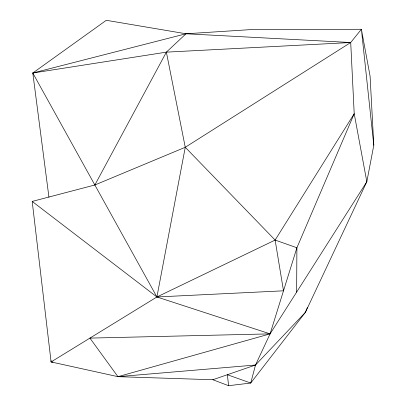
<?xml version="1.0" encoding="UTF-8"?>
<svg xmlns="http://www.w3.org/2000/svg" width="406" height="406" viewBox="0 0 406 406"><rect width="100%" height="100%" fill="white"/><g stroke="black" fill="none" stroke-linecap="round" stroke-linejoin="round"><path stroke-width="0.61" d="M296.639 292.107L296.908 247.756L354.21 113.705L350.708 42.518L361.391 29.273L250.7 29.613L186.004 33.774L32.795 73.019L48.948 197.25M373.804 145.216L361.391 29.273L370.079 76.115L373.804 145.216L366.826 181.721L305.429 312.3L250.735 383.036L228.598 385.7L212.84 379.737L117.938 376.672L51.09 361.944L51.1 360.68M51.09 361.944L156.914 296.974L185.258 147.282L166.374 52.146L186.004 33.774L350.708 42.518L185.258 147.282L94.857 184.994L32.196 201.417L51.09 361.944L52.988 362.071M32.196 201.417L156.914 296.974L275.126 240.073L354.21 113.705L366.826 181.721L270.086 333.869L255.501 365.024L250.735 383.036L227.375 374.723L228.598 385.7M307.347 307.611L305.429 312.3L255.501 365.024L212.84 379.737M94.857 184.994L166.374 52.146L350.708 42.518M185.258 147.282L275.126 240.073L296.908 247.756L270.086 333.869L156.914 296.974L32.795 73.019L106.301 20.3L186.004 33.774M117.938 376.672L270.086 333.869L89.919 338.107L117.938 376.672L255.501 365.024M32.795 73.019L166.374 52.146M156.914 296.974L283.495 290.813L275.126 240.073"/></g></svg>
